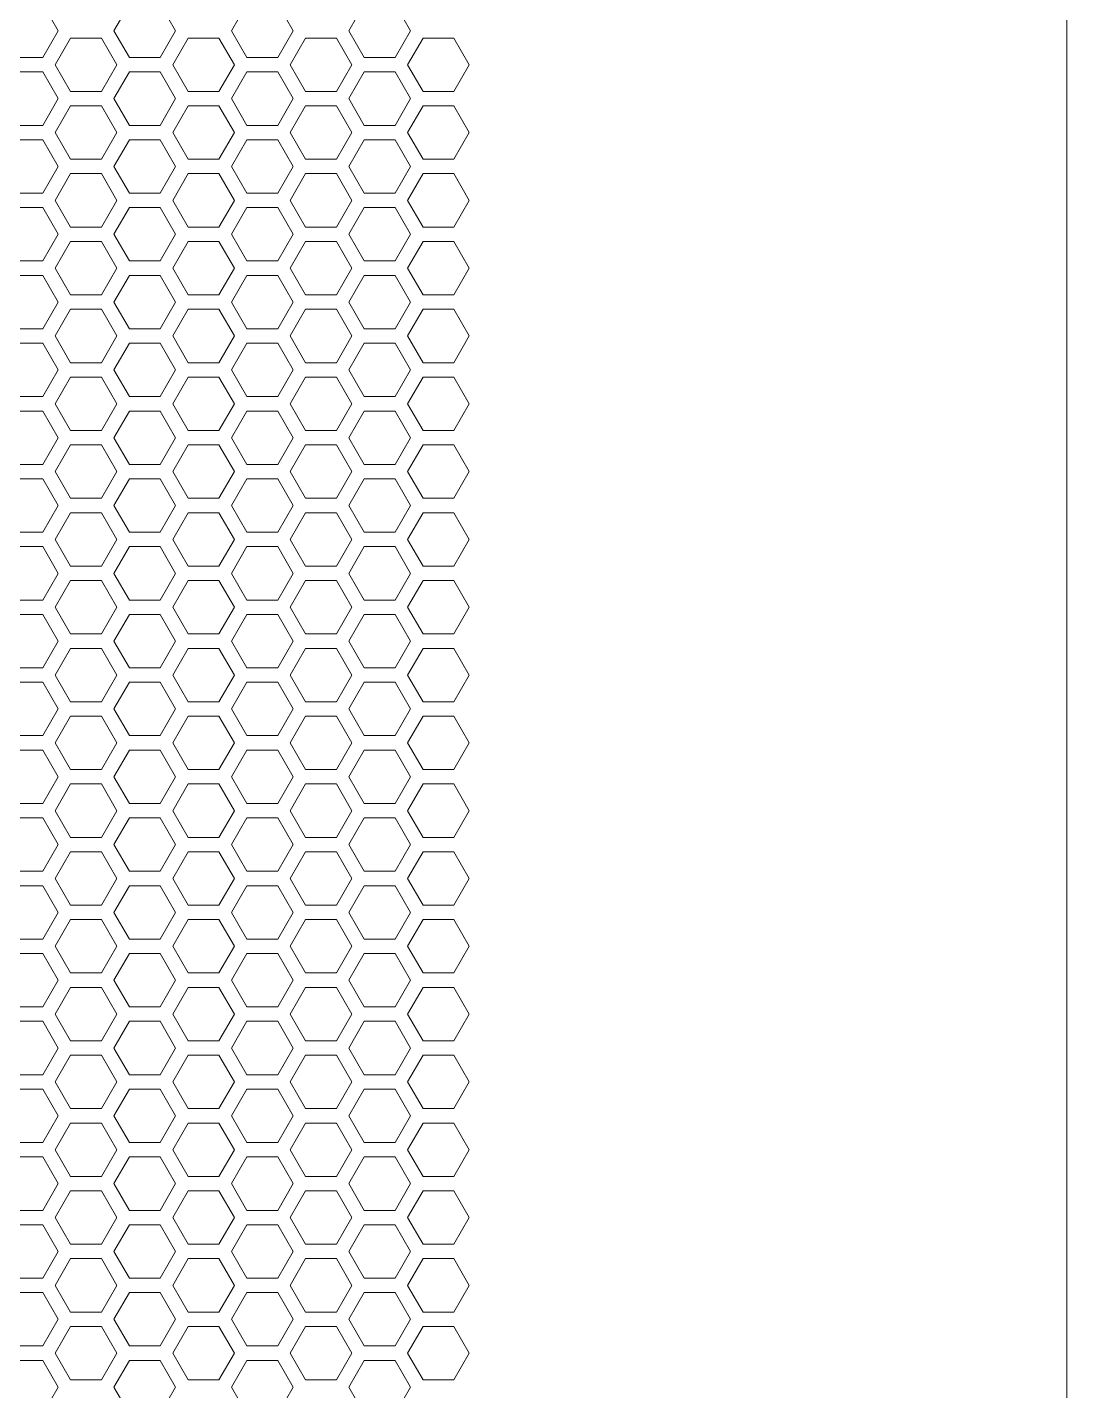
# Model space of a CAD drawing. Header units: millimetres. Extents: x 0 to 140, y -17 to 195.
# Drawn here: x 130.82 to 140, y 124.99 to 137.03 of the extents above; entities that cross this region are included whole.
import ezdxf

# ---------------------------------------------------------------- set-up
doc = ezdxf.new("R2010")
doc.units = ezdxf.units.MM
doc.layers.add('4203-42785_1_0', color=7, linetype='Continuous')
doc.layers.add('Visible (ANSI)', color=7, linetype='Continuous', lineweight=50)

# ---------------------------------------------------------------- blocks, each defined once
blk = doc.blocks.new('a')
at = {"layer": '4203-42785_1_0', "color": 0, "linetype": 'ByBlock', "lineweight": 9}
for p, q in [((1513.7524, 451.4695), (1513.6457, 451.6543)), ((1514.2456, 451.6543), (1514.1389, 451.4695)), ((1514.5657, 451.4695), (1514.459, 451.6543)), ((1515.0588, 451.6543), (1514.9521, 451.4695)), ((1515.379, 451.4695), (1515.2723, 451.6543)), ((1515.8721, 451.6543), (1515.7654, 451.4695)), ((1516.1923, 451.4695), (1516.0855, 451.6543)), ((1513.6457, 451.2846), (1513.7524, 451.4695)), ((1514.1389, 451.4695), (1514.2456, 451.2846)), ((1514.459, 451.2846), (1514.5657, 451.4695)), ((1514.9521, 451.4695), (1515.0588, 451.2846)), ((1515.2723, 451.2846), (1515.379, 451.4695)), ((1515.7654, 451.4695), (1515.8721, 451.2846)), ((1516.0855, 451.2846), (1516.1923, 451.4695)), ((1513.8389, 451.4196), (1513.7322, 451.2347)), ((1513.8389, 451.4196), (1513.7322, 451.2347)), ((1514.0523, 451.4196), (1513.8389, 451.4196)), ((1514.0523, 451.4196), (1513.8389, 451.4196)), ((1514.1591, 451.2347), (1514.0523, 451.4196)), ((1514.1591, 451.2347), (1514.0523, 451.4196)), ((1514.6522, 451.4196), (1514.5455, 451.2347)), ((1514.6522, 451.4196), (1514.5455, 451.2347)), ((1514.8656, 451.4196), (1514.6522, 451.4196)), ((1514.8656, 451.4196), (1514.6522, 451.4196)), ((1514.9724, 451.2347), (1514.8656, 451.4196)), ((1514.9724, 451.2347), (1514.8656, 451.4196)), ((1515.4655, 451.4196), (1515.3587, 451.2347)), ((1515.4655, 451.4196), (1515.3587, 451.2347)), ((1515.6789, 451.4196), (1515.4655, 451.4196)), ((1515.6789, 451.4196), (1515.4655, 451.4196)), ((1515.7856, 451.2347), (1515.6789, 451.4196)), ((1515.7856, 451.2347), (1515.6789, 451.4196)), ((1516.2788, 451.4196), (1516.1721, 451.2347)), ((1516.2788, 451.4196), (1516.1721, 451.2347)), ((1516.4922, 451.4196), (1516.2788, 451.4196)), ((1516.4922, 451.4196), (1516.2788, 451.4196)), ((1516.5989, 451.2347), (1516.4922, 451.4196)), ((1516.5989, 451.2347), (1516.4922, 451.4196)), ((1513.4323, 451.2846), (1513.6457, 451.2846)), ((1514.2456, 451.2846), (1514.459, 451.2846)), ((1515.0588, 451.2846), (1515.2723, 451.2846)), ((1515.8721, 451.2846), (1516.0855, 451.2846)), ((1513.6457, 451.1848), (1513.4323, 451.1848)), ((1513.6457, 451.1848), (1513.4323, 451.1848)), ((1513.7524, 450.9999), (1513.6457, 451.1848)), ((1513.7524, 450.9999), (1513.6457, 451.1848)), ((1513.7322, 451.2347), (1513.8389, 451.0498)), ((1513.7322, 451.2347), (1513.8389, 451.0498)), ((1514.0523, 451.0498), (1514.1591, 451.2347)), ((1514.0523, 451.0498), (1514.1591, 451.2347)), ((1514.2456, 451.1848), (1514.1389, 450.9999)), ((1514.2456, 451.1848), (1514.1389, 450.9999)), ((1514.459, 451.1848), (1514.2456, 451.1848)), ((1514.459, 451.1848), (1514.2456, 451.1848)), ((1514.5657, 450.9999), (1514.459, 451.1848)), ((1514.5657, 450.9999), (1514.459, 451.1848)), ((1514.5455, 451.2347), (1514.6522, 451.0498)), ((1514.5455, 451.2347), (1514.6522, 451.0498)), ((1514.8656, 451.0498), (1514.9724, 451.2347)), ((1514.8656, 451.0498), (1514.9724, 451.2347)), ((1515.0588, 451.1848), (1514.9521, 450.9999)), ((1515.0588, 451.1848), (1514.9521, 450.9999)), ((1515.2723, 451.1848), (1515.0588, 451.1848)), ((1515.2723, 451.1848), (1515.0588, 451.1848)), ((1515.379, 450.9999), (1515.2723, 451.1848)), ((1515.379, 450.9999), (1515.2723, 451.1848)), ((1515.3587, 451.2347), (1515.4655, 451.0498)), ((1515.3587, 451.2347), (1515.4655, 451.0498)), ((1515.6789, 451.0498), (1515.7856, 451.2347)), ((1515.6789, 451.0498), (1515.7856, 451.2347)), ((1515.8721, 451.1848), (1515.7654, 450.9999)), ((1515.8721, 451.1848), (1515.7654, 450.9999)), ((1516.0855, 451.1848), (1515.8721, 451.1848)), ((1516.0855, 451.1848), (1515.8721, 451.1848)), ((1516.1923, 450.9999), (1516.0855, 451.1848)), ((1516.1923, 450.9999), (1516.0855, 451.1848)), ((1516.1721, 451.2347), (1516.2788, 451.0498)), ((1516.1721, 451.2347), (1516.2788, 451.0498)), ((1516.4922, 451.0498), (1516.5989, 451.2347)), ((1516.4922, 451.0498), (1516.5989, 451.2347)), ((1513.6457, 450.8151), (1513.7524, 450.9999)), ((1513.6457, 450.8151), (1513.7524, 450.9999)), ((1513.8389, 451.0498), (1514.0523, 451.0498)), ((1513.8389, 451.0498), (1514.0523, 451.0498)), ((1514.1389, 450.9999), (1514.2456, 450.8151)), ((1514.1389, 450.9999), (1514.2456, 450.8151)), ((1514.459, 450.8151), (1514.5657, 450.9999)), ((1514.459, 450.8151), (1514.5657, 450.9999)), ((1514.6522, 451.0498), (1514.8656, 451.0498)), ((1514.6522, 451.0498), (1514.8656, 451.0498)), ((1514.9521, 450.9999), (1515.0588, 450.8151)), ((1514.9521, 450.9999), (1515.0588, 450.8151)), ((1515.2723, 450.8151), (1515.379, 450.9999)), ((1515.2723, 450.8151), (1515.379, 450.9999)), ((1515.4655, 451.0498), (1515.6789, 451.0498)), ((1515.4655, 451.0498), (1515.6789, 451.0498)), ((1515.7654, 450.9999), (1515.8721, 450.8151)), ((1515.7654, 450.9999), (1515.8721, 450.8151)), ((1516.0855, 450.8151), (1516.1923, 450.9999)), ((1516.0855, 450.8151), (1516.1923, 450.9999)), ((1516.2788, 451.0498), (1516.4922, 451.0498)), ((1516.2788, 451.0498), (1516.4922, 451.0498)), ((1513.8389, 450.95), (1513.7322, 450.7652)), ((1514.0523, 450.95), (1513.8389, 450.95)), ((1514.1591, 450.7652), (1514.0523, 450.95)), ((1514.6522, 450.95), (1514.5455, 450.7652)), ((1514.8656, 450.95), (1514.6522, 450.95)), ((1514.9724, 450.7652), (1514.8656, 450.95)), ((1515.4655, 450.95), (1515.3587, 450.7652)), ((1515.6789, 450.95), (1515.4655, 450.95)), ((1515.7856, 450.7652), (1515.6789, 450.95)), ((1516.2788, 450.95), (1516.1721, 450.7652)), ((1516.4922, 450.95), (1516.2788, 450.95)), ((1516.5989, 450.7652), (1516.4922, 450.95)), ((1513.4323, 450.8151), (1513.6457, 450.8151)), ((1513.4323, 450.8151), (1513.6457, 450.8151)), ((1514.2456, 450.8151), (1514.459, 450.8151)), ((1514.2456, 450.8151), (1514.459, 450.8151)), ((1515.0588, 450.8151), (1515.2723, 450.8151)), ((1515.0588, 450.8151), (1515.2723, 450.8151)), ((1515.8721, 450.8151), (1516.0855, 450.8151)), ((1515.8721, 450.8151), (1516.0855, 450.8151)), ((1513.6457, 450.7153), (1513.4323, 450.7153)), ((1513.7524, 450.5304), (1513.6457, 450.7153)), ((1513.7322, 450.7652), (1513.8389, 450.5803)), ((1514.0523, 450.5803), (1514.1591, 450.7652)), ((1514.2456, 450.7153), (1514.1389, 450.5304)), ((1514.459, 450.7153), (1514.2456, 450.7153)), ((1514.5657, 450.5304), (1514.459, 450.7153)), ((1514.5455, 450.7652), (1514.6522, 450.5803)), ((1514.8656, 450.5803), (1514.9724, 450.7652)), ((1515.0588, 450.7153), (1514.9521, 450.5304)), ((1515.2723, 450.7153), (1515.0588, 450.7153)), ((1515.379, 450.5304), (1515.2723, 450.7153)), ((1515.3587, 450.7652), (1515.4655, 450.5803)), ((1515.6789, 450.5803), (1515.7856, 450.7652)), ((1515.8721, 450.7153), (1515.7654, 450.5304)), ((1516.0855, 450.7153), (1515.8721, 450.7153)), ((1516.1923, 450.5304), (1516.0855, 450.7153)), ((1516.1721, 450.7652), (1516.2788, 450.5803)), ((1516.4922, 450.5803), (1516.5989, 450.7652)), ((1513.6457, 450.3455), (1513.7524, 450.5304)), ((1513.8389, 450.5803), (1514.0523, 450.5803)), ((1514.1389, 450.5304), (1514.2456, 450.3455)), ((1514.459, 450.3455), (1514.5657, 450.5304)), ((1514.6522, 450.5803), (1514.8656, 450.5803)), ((1514.9521, 450.5304), (1515.0588, 450.3455)), ((1515.2723, 450.3455), (1515.379, 450.5304)), ((1515.4655, 450.5803), (1515.6789, 450.5803)), ((1515.7654, 450.5304), (1515.8721, 450.3455)), ((1516.0855, 450.3455), (1516.1923, 450.5304)), ((1516.2788, 450.5803), (1516.4922, 450.5803)), ((1513.8389, 450.4805), (1513.7322, 450.2956)), ((1514.0523, 450.4805), (1513.8389, 450.4805)), ((1514.1591, 450.2956), (1514.0523, 450.4805)), ((1514.6522, 450.4805), (1514.5455, 450.2956)), ((1514.8656, 450.4805), (1514.6522, 450.4805)), ((1514.9724, 450.2956), (1514.8656, 450.4805)), ((1515.4655, 450.4805), (1515.3587, 450.2956)), ((1515.6789, 450.4805), (1515.4655, 450.4805)), ((1515.7856, 450.2956), (1515.6789, 450.4805)), ((1516.2788, 450.4805), (1516.1721, 450.2956)), ((1516.4922, 450.4805), (1516.2788, 450.4805)), ((1516.5989, 450.2956), (1516.4922, 450.4805)), ((1513.4323, 450.3455), (1513.6457, 450.3455)), ((1514.2456, 450.3455), (1514.459, 450.3455)), ((1515.0588, 450.3455), (1515.2723, 450.3455)), ((1515.8721, 450.3455), (1516.0855, 450.3455)), ((1513.6457, 450.2457), (1513.4323, 450.2457)), ((1513.7524, 450.0608), (1513.6457, 450.2457)), ((1513.7322, 450.2956), (1513.8389, 450.1108)), ((1514.0523, 450.1108), (1514.1591, 450.2956)), ((1514.2456, 450.2457), (1514.1389, 450.0608)), ((1514.459, 450.2457), (1514.2456, 450.2457)), ((1514.5657, 450.0608), (1514.459, 450.2457)), ((1514.5455, 450.2956), (1514.6522, 450.1108)), ((1514.8656, 450.1108), (1514.9724, 450.2956)), ((1515.0588, 450.2457), (1514.9521, 450.0608)), ((1515.2723, 450.2457), (1515.0588, 450.2457)), ((1515.379, 450.0608), (1515.2723, 450.2457)), ((1515.3587, 450.2956), (1515.4655, 450.1108)), ((1515.6789, 450.1108), (1515.7856, 450.2956)), ((1515.8721, 450.2457), (1515.7654, 450.0608)), ((1516.0855, 450.2457), (1515.8721, 450.2457)), ((1516.1923, 450.0608), (1516.0855, 450.2457)), ((1516.1721, 450.2956), (1516.2788, 450.1108)), ((1516.4922, 450.1108), (1516.5989, 450.2956)), ((1513.6457, 449.876), (1513.7524, 450.0608)), ((1513.8389, 450.1108), (1514.0523, 450.1108)), ((1514.1389, 450.0608), (1514.2456, 449.876)), ((1514.459, 449.876), (1514.5657, 450.0608)), ((1514.6522, 450.1108), (1514.8656, 450.1108)), ((1514.9521, 450.0608), (1515.0588, 449.876)), ((1515.2723, 449.876), (1515.379, 450.0608)), ((1515.4655, 450.1108), (1515.6789, 450.1108)), ((1515.7654, 450.0608), (1515.8721, 449.876)), ((1516.0855, 449.876), (1516.1923, 450.0608)), ((1516.2788, 450.1108), (1516.4922, 450.1108)), ((1513.8389, 450.0109), (1513.7322, 449.8261)), ((1514.0523, 450.0109), (1513.8389, 450.0109)), ((1514.1591, 449.8261), (1514.0523, 450.0109)), ((1514.6522, 450.0109), (1514.5455, 449.8261)), ((1514.8656, 450.0109), (1514.6522, 450.0109)), ((1514.9724, 449.8261), (1514.8656, 450.0109)), ((1515.4655, 450.0109), (1515.3587, 449.8261)), ((1515.6789, 450.0109), (1515.4655, 450.0109)), ((1515.7856, 449.8261), (1515.6789, 450.0109)), ((1516.2788, 450.0109), (1516.1721, 449.8261)), ((1516.4922, 450.0109), (1516.2788, 450.0109)), ((1516.5989, 449.8261), (1516.4922, 450.0109)), ((1513.4323, 449.876), (1513.6457, 449.876)), ((1514.2456, 449.876), (1514.459, 449.876)), ((1515.0588, 449.876), (1515.2723, 449.876)), ((1515.8721, 449.876), (1516.0855, 449.876)), ((1513.6457, 449.7762), (1513.4323, 449.7762)), ((1513.7524, 449.5913), (1513.6457, 449.7762)), ((1513.7322, 449.8261), (1513.8389, 449.6412)), ((1514.0523, 449.6412), (1514.1591, 449.8261)), ((1514.2456, 449.7762), (1514.1389, 449.5913)), ((1514.459, 449.7762), (1514.2456, 449.7762)), ((1514.5657, 449.5913), (1514.459, 449.7762)), ((1514.5455, 449.8261), (1514.6522, 449.6412)), ((1514.8656, 449.6412), (1514.9724, 449.8261)), ((1515.0588, 449.7762), (1514.9521, 449.5913)), ((1515.2723, 449.7762), (1515.0588, 449.7762)), ((1515.379, 449.5913), (1515.2723, 449.7762)), ((1515.3587, 449.8261), (1515.4655, 449.6412)), ((1515.6789, 449.6412), (1515.7856, 449.8261)), ((1515.8721, 449.7762), (1515.7654, 449.5913)), ((1516.0855, 449.7762), (1515.8721, 449.7762)), ((1516.1923, 449.5913), (1516.0855, 449.7762)), ((1516.1721, 449.8261), (1516.2788, 449.6412)), ((1516.4922, 449.6412), (1516.5989, 449.8261)), ((1513.6457, 449.4064), (1513.7524, 449.5913)), ((1513.8389, 449.6412), (1514.0523, 449.6412)), ((1514.1389, 449.5913), (1514.2456, 449.4064)), ((1514.459, 449.4064), (1514.5657, 449.5913)), ((1514.6522, 449.6412), (1514.8656, 449.6412)), ((1514.9521, 449.5913), (1515.0588, 449.4064)), ((1515.2723, 449.4064), (1515.379, 449.5913)), ((1515.4655, 449.6412), (1515.6789, 449.6412)), ((1515.7654, 449.5913), (1515.8721, 449.4064)), ((1516.0855, 449.4064), (1516.1923, 449.5913)), ((1516.2788, 449.6412), (1516.4922, 449.6412)), ((1513.8389, 449.5414), (1513.7322, 449.3565)), ((1514.0523, 449.5414), (1513.8389, 449.5414)), ((1514.1591, 449.3565), (1514.0523, 449.5414)), ((1514.6522, 449.5414), (1514.5455, 449.3565)), ((1514.8656, 449.5414), (1514.6522, 449.5414)), ((1514.9724, 449.3565), (1514.8656, 449.5414)), ((1515.4655, 449.5414), (1515.3587, 449.3565)), ((1515.6789, 449.5414), (1515.4655, 449.5414)), ((1515.7856, 449.3565), (1515.6789, 449.5414)), ((1516.2788, 449.5414), (1516.1721, 449.3565)), ((1516.4922, 449.5414), (1516.2788, 449.5414)), ((1516.5989, 449.3565), (1516.4922, 449.5414)), ((1513.4323, 449.4064), (1513.6457, 449.4064)), ((1514.2456, 449.4064), (1514.459, 449.4064)), ((1515.0588, 449.4064), (1515.2723, 449.4064)), ((1515.8721, 449.4064), (1516.0855, 449.4064)), ((1513.6457, 449.3066), (1513.4323, 449.3066)), ((1513.7524, 449.1218), (1513.6457, 449.3066)), ((1513.7322, 449.3565), (1513.8389, 449.1717)), ((1514.0523, 449.1717), (1514.1591, 449.3565)), ((1514.2456, 449.3066), (1514.1389, 449.1218)), ((1514.459, 449.3066), (1514.2456, 449.3066)), ((1514.5657, 449.1218), (1514.459, 449.3066)), ((1514.5455, 449.3565), (1514.6522, 449.1717)), ((1514.8656, 449.1717), (1514.9724, 449.3565)), ((1515.0588, 449.3066), (1514.9521, 449.1218)), ((1515.2723, 449.3066), (1515.0588, 449.3066)), ((1515.379, 449.1218), (1515.2723, 449.3066)), ((1515.3587, 449.3565), (1515.4655, 449.1717)), ((1515.6789, 449.1717), (1515.7856, 449.3565)), ((1515.8721, 449.3066), (1515.7654, 449.1218)), ((1516.0855, 449.3066), (1515.8721, 449.3066)), ((1516.1923, 449.1218), (1516.0855, 449.3066)), ((1516.1721, 449.3565), (1516.2788, 449.1717)), ((1516.4922, 449.1717), (1516.5989, 449.3565)), ((1513.6457, 448.9369), (1513.7524, 449.1218)), ((1513.8389, 449.1717), (1514.0523, 449.1717)), ((1514.1389, 449.1218), (1514.2456, 448.9369)), ((1514.459, 448.9369), (1514.5657, 449.1218)), ((1514.6522, 449.1717), (1514.8656, 449.1717)), ((1514.9521, 449.1218), (1515.0588, 448.9369)), ((1515.2723, 448.9369), (1515.379, 449.1218)), ((1515.4655, 449.1717), (1515.6789, 449.1717)), ((1515.7654, 449.1218), (1515.8721, 448.9369)), ((1516.0855, 448.9369), (1516.1923, 449.1218)), ((1516.2788, 449.1717), (1516.4922, 449.1717)), ((1513.8389, 449.0718), (1513.7322, 448.887)), ((1514.0523, 449.0718), (1513.8389, 449.0718)), ((1514.1591, 448.887), (1514.0523, 449.0718)), ((1514.6522, 449.0718), (1514.5455, 448.887)), ((1514.8656, 449.0718), (1514.6522, 449.0718)), ((1514.9724, 448.887), (1514.8656, 449.0718)), ((1515.4655, 449.0718), (1515.3587, 448.887)), ((1515.6789, 449.0718), (1515.4655, 449.0718)), ((1515.7856, 448.887), (1515.6789, 449.0718)), ((1516.2788, 449.0718), (1516.1721, 448.887)), ((1516.4922, 449.0718), (1516.2788, 449.0718)), ((1516.5989, 448.887), (1516.4922, 449.0718)), ((1513.4323, 448.9369), (1513.6457, 448.9369)), ((1514.2456, 448.9369), (1514.459, 448.9369)), ((1515.0588, 448.9369), (1515.2723, 448.9369)), ((1515.8721, 448.9369), (1516.0855, 448.9369)), ((1513.6457, 448.8371), (1513.4323, 448.8371)), ((1513.7524, 448.6522), (1513.6457, 448.8371)), ((1513.7322, 448.887), (1513.8389, 448.7021)), ((1514.0523, 448.7021), (1514.1591, 448.887)), ((1514.2456, 448.8371), (1514.1389, 448.6522)), ((1514.459, 448.8371), (1514.2456, 448.8371)), ((1514.5657, 448.6522), (1514.459, 448.8371)), ((1514.5455, 448.887), (1514.6522, 448.7021)), ((1514.8656, 448.7021), (1514.9724, 448.887)), ((1515.0588, 448.8371), (1514.9521, 448.6522)), ((1515.2723, 448.8371), (1515.0588, 448.8371)), ((1515.379, 448.6522), (1515.2723, 448.8371)), ((1515.3587, 448.887), (1515.4655, 448.7021)), ((1515.6789, 448.7021), (1515.7856, 448.887)), ((1515.8721, 448.8371), (1515.7654, 448.6522)), ((1516.0855, 448.8371), (1515.8721, 448.8371)), ((1516.1923, 448.6522), (1516.0855, 448.8371)), ((1516.1721, 448.887), (1516.2788, 448.7021)), ((1516.4922, 448.7021), (1516.5989, 448.887)), ((1513.6457, 448.4673), (1513.7524, 448.6522)), ((1513.8389, 448.7021), (1514.0523, 448.7021)), ((1514.1389, 448.6522), (1514.2456, 448.4673)), ((1514.459, 448.4673), (1514.5657, 448.6522)), ((1514.6522, 448.7021), (1514.8656, 448.7021)), ((1514.9521, 448.6522), (1515.0588, 448.4673)), ((1515.2723, 448.4673), (1515.379, 448.6522)), ((1515.4655, 448.7021), (1515.6789, 448.7021)), ((1515.7654, 448.6522), (1515.8721, 448.4673)), ((1516.0855, 448.4673), (1516.1923, 448.6522)), ((1516.2788, 448.7021), (1516.4922, 448.7021)), ((1513.8389, 448.6023), (1513.7322, 448.4174)), ((1514.0523, 448.6023), (1513.8389, 448.6023)), ((1514.1591, 448.4174), (1514.0523, 448.6023)), ((1514.6522, 448.6023), (1514.5455, 448.4174)), ((1514.8656, 448.6023), (1514.6522, 448.6023)), ((1514.9724, 448.4174), (1514.8656, 448.6023)), ((1515.4655, 448.6023), (1515.3587, 448.4174)), ((1515.6789, 448.6023), (1515.4655, 448.6023)), ((1515.7856, 448.4174), (1515.6789, 448.6023)), ((1516.2788, 448.6023), (1516.1721, 448.4174)), ((1516.4922, 448.6023), (1516.2788, 448.6023)), ((1516.5989, 448.4174), (1516.4922, 448.6023)), ((1513.4323, 448.4673), (1513.6457, 448.4673)), ((1514.2456, 448.4673), (1514.459, 448.4673)), ((1515.0588, 448.4673), (1515.2723, 448.4673)), ((1515.8721, 448.4673), (1516.0855, 448.4673)), ((1513.6457, 448.3675), (1513.4323, 448.3675)), ((1513.7524, 448.1827), (1513.6457, 448.3675)), ((1513.7322, 448.4174), (1513.8389, 448.2326)), ((1514.0523, 448.2326), (1514.1591, 448.4174)), ((1514.2456, 448.3675), (1514.1389, 448.1827)), ((1514.459, 448.3675), (1514.2456, 448.3675)), ((1514.5657, 448.1827), (1514.459, 448.3675)), ((1514.5455, 448.4174), (1514.6522, 448.2326)), ((1514.8656, 448.2326), (1514.9724, 448.4174)), ((1515.0588, 448.3675), (1514.9521, 448.1827)), ((1515.2723, 448.3675), (1515.0588, 448.3675)), ((1515.379, 448.1827), (1515.2723, 448.3675)), ((1515.3587, 448.4174), (1515.4655, 448.2326)), ((1515.6789, 448.2326), (1515.7856, 448.4174)), ((1515.8721, 448.3675), (1515.7654, 448.1827)), ((1516.0855, 448.3675), (1515.8721, 448.3675)), ((1516.1923, 448.1827), (1516.0855, 448.3675)), ((1516.1721, 448.4174), (1516.2788, 448.2326)), ((1516.4922, 448.2326), (1516.5989, 448.4174)), ((1513.6457, 447.9978), (1513.7524, 448.1827)), ((1513.8389, 448.2326), (1514.0523, 448.2326)), ((1514.1389, 448.1827), (1514.2456, 447.9978)), ((1514.459, 447.9978), (1514.5657, 448.1827)), ((1514.6522, 448.2326), (1514.8656, 448.2326)), ((1514.9521, 448.1827), (1515.0588, 447.9978)), ((1515.2723, 447.9978), (1515.379, 448.1827)), ((1515.4655, 448.2326), (1515.6789, 448.2326)), ((1515.7654, 448.1827), (1515.8721, 447.9978)), ((1516.0855, 447.9978), (1516.1923, 448.1827)), ((1516.2788, 448.2326), (1516.4922, 448.2326)), ((1513.8389, 448.1328), (1513.7322, 447.9479)), ((1514.0523, 448.1328), (1513.8389, 448.1328)), ((1514.1591, 447.9479), (1514.0523, 448.1328)), ((1514.6522, 448.1328), (1514.5455, 447.9479)), ((1514.8656, 448.1328), (1514.6522, 448.1328)), ((1514.9724, 447.9479), (1514.8656, 448.1328)), ((1515.4655, 448.1328), (1515.3587, 447.9479)), ((1515.6789, 448.1328), (1515.4655, 448.1328)), ((1515.7856, 447.9479), (1515.6789, 448.1328)), ((1516.2788, 448.1328), (1516.1721, 447.9479)), ((1516.4922, 448.1328), (1516.2788, 448.1328)), ((1516.5989, 447.9479), (1516.4922, 448.1328)), ((1513.4323, 447.9978), (1513.6457, 447.9978)), ((1514.2456, 447.9978), (1514.459, 447.9978)), ((1515.0588, 447.9978), (1515.2723, 447.9978)), ((1515.8721, 447.9978), (1516.0855, 447.9978)), ((1513.6457, 447.898), (1513.4323, 447.898)), ((1513.7524, 447.7131), (1513.6457, 447.898)), ((1513.7322, 447.9479), (1513.8389, 447.763)), ((1514.0523, 447.763), (1514.1591, 447.9479)), ((1514.2456, 447.898), (1514.1389, 447.7131)), ((1514.459, 447.898), (1514.2456, 447.898)), ((1514.5657, 447.7131), (1514.459, 447.898)), ((1514.5455, 447.9479), (1514.6522, 447.763)), ((1514.8656, 447.763), (1514.9724, 447.9479)), ((1515.0588, 447.898), (1514.9521, 447.7131)), ((1515.2723, 447.898), (1515.0588, 447.898)), ((1515.379, 447.7131), (1515.2723, 447.898)), ((1515.3587, 447.9479), (1515.4655, 447.763)), ((1515.6789, 447.763), (1515.7856, 447.9479)), ((1515.8721, 447.898), (1515.7654, 447.7131)), ((1516.0855, 447.898), (1515.8721, 447.898)), ((1516.1923, 447.7131), (1516.0855, 447.898)), ((1516.1721, 447.9479), (1516.2788, 447.763)), ((1516.4922, 447.763), (1516.5989, 447.9479)), ((1513.6457, 447.5283), (1513.7524, 447.7131)), ((1513.8389, 447.763), (1514.0523, 447.763)), ((1514.1389, 447.7131), (1514.2456, 447.5283)), ((1514.459, 447.5283), (1514.5657, 447.7131)), ((1514.6522, 447.763), (1514.8656, 447.763)), ((1514.9521, 447.7131), (1515.0588, 447.5283)), ((1515.2723, 447.5283), (1515.379, 447.7131)), ((1515.4655, 447.763), (1515.6789, 447.763)), ((1515.7654, 447.7131), (1515.8721, 447.5283)), ((1516.0855, 447.5283), (1516.1923, 447.7131)), ((1516.2788, 447.763), (1516.4922, 447.763)), ((1513.8389, 447.6632), (1513.7322, 447.4784)), ((1514.0523, 447.6632), (1513.8389, 447.6632)), ((1514.1591, 447.4784), (1514.0523, 447.6632)), ((1514.6522, 447.6632), (1514.5455, 447.4784)), ((1514.8656, 447.6632), (1514.6522, 447.6632)), ((1514.9724, 447.4784), (1514.8656, 447.6632)), ((1515.4655, 447.6632), (1515.3587, 447.4784)), ((1515.6789, 447.6632), (1515.4655, 447.6632)), ((1515.7856, 447.4784), (1515.6789, 447.6632)), ((1516.2788, 447.6632), (1516.1721, 447.4784)), ((1516.4922, 447.6632), (1516.2788, 447.6632)), ((1516.5989, 447.4784), (1516.4922, 447.6632)), ((1513.4323, 447.5283), (1513.6457, 447.5283)), ((1514.2456, 447.5283), (1514.459, 447.5283)), ((1515.0588, 447.5283), (1515.2723, 447.5283)), ((1515.8721, 447.5283), (1516.0855, 447.5283)), ((1513.6457, 447.4284), (1513.4323, 447.4284)), ((1513.7524, 447.2436), (1513.6457, 447.4284)), ((1513.7322, 447.4784), (1513.8389, 447.2935)), ((1514.0523, 447.2935), (1514.1591, 447.4784)), ((1514.2456, 447.4284), (1514.1389, 447.2436)), ((1514.459, 447.4284), (1514.2456, 447.4284)), ((1514.5657, 447.2436), (1514.459, 447.4284)), ((1514.5455, 447.4784), (1514.6522, 447.2935)), ((1514.8656, 447.2935), (1514.9724, 447.4784)), ((1515.0588, 447.4284), (1514.9521, 447.2436)), ((1515.2723, 447.4284), (1515.0588, 447.4284)), ((1515.379, 447.2436), (1515.2723, 447.4284)), ((1515.3587, 447.4784), (1515.4655, 447.2935)), ((1515.6789, 447.2935), (1515.7856, 447.4784)), ((1515.8721, 447.4284), (1515.7654, 447.2436)), ((1516.0855, 447.4284), (1515.8721, 447.4284)), ((1516.1923, 447.2436), (1516.0855, 447.4284)), ((1516.1721, 447.4784), (1516.2788, 447.2935)), ((1516.4922, 447.2935), (1516.5989, 447.4784)), ((1513.6457, 447.0587), (1513.7524, 447.2436)), ((1513.8389, 447.2935), (1514.0523, 447.2935)), ((1514.1389, 447.2436), (1514.2456, 447.0587)), ((1514.459, 447.0587), (1514.5657, 447.2436)), ((1514.6522, 447.2935), (1514.8656, 447.2935)), ((1514.9521, 447.2436), (1515.0588, 447.0587)), ((1515.2723, 447.0587), (1515.379, 447.2436)), ((1515.4655, 447.2935), (1515.6789, 447.2935)), ((1515.7654, 447.2436), (1515.8721, 447.0587)), ((1516.0855, 447.0587), (1516.1923, 447.2436)), ((1516.2788, 447.2935), (1516.4922, 447.2935)), ((1513.8389, 447.1937), (1513.7322, 447.0088)), ((1514.0523, 447.1937), (1513.8389, 447.1937)), ((1514.1591, 447.0088), (1514.0523, 447.1937)), ((1514.6522, 447.1937), (1514.5455, 447.0088)), ((1514.8656, 447.1937), (1514.6522, 447.1937)), ((1514.9724, 447.0088), (1514.8656, 447.1937)), ((1515.4655, 447.1937), (1515.3587, 447.0088)), ((1515.6789, 447.1937), (1515.4655, 447.1937)), ((1515.7856, 447.0088), (1515.6789, 447.1937)), ((1516.2788, 447.1937), (1516.1721, 447.0088)), ((1516.4922, 447.1937), (1516.2788, 447.1937)), ((1516.5989, 447.0088), (1516.4922, 447.1937)), ((1513.4323, 447.0587), (1513.6457, 447.0587)), ((1514.2456, 447.0587), (1514.459, 447.0587)), ((1515.0588, 447.0587), (1515.2723, 447.0587)), ((1515.8721, 447.0587), (1516.0855, 447.0587)), ((1513.6457, 446.9589), (1513.4323, 446.9589)), ((1513.7524, 446.774), (1513.6457, 446.9589)), ((1513.7322, 447.0088), (1513.8389, 446.8239)), ((1514.0523, 446.8239), (1514.1591, 447.0088)), ((1514.2456, 446.9589), (1514.1389, 446.774)), ((1514.459, 446.9589), (1514.2456, 446.9589)), ((1514.5657, 446.774), (1514.459, 446.9589)), ((1514.5455, 447.0088), (1514.6522, 446.8239)), ((1514.8656, 446.8239), (1514.9724, 447.0088)), ((1515.0588, 446.9589), (1514.9521, 446.774)), ((1515.2723, 446.9589), (1515.0588, 446.9589)), ((1515.379, 446.774), (1515.2723, 446.9589)), ((1515.3587, 447.0088), (1515.4655, 446.8239)), ((1515.6789, 446.8239), (1515.7856, 447.0088)), ((1515.8721, 446.9589), (1515.7654, 446.774)), ((1516.0855, 446.9589), (1515.8721, 446.9589)), ((1516.1923, 446.774), (1516.0855, 446.9589)), ((1516.1721, 447.0088), (1516.2788, 446.8239)), ((1516.4922, 446.8239), (1516.5989, 447.0088)), ((1513.6457, 446.5892), (1513.7524, 446.774)), ((1513.8389, 446.8239), (1514.0523, 446.8239)), ((1514.1389, 446.774), (1514.2456, 446.5892)), ((1514.459, 446.5892), (1514.5657, 446.774)), ((1514.6522, 446.8239), (1514.8656, 446.8239)), ((1514.9521, 446.774), (1515.0588, 446.5892)), ((1515.2723, 446.5892), (1515.379, 446.774)), ((1515.4655, 446.8239), (1515.6789, 446.8239)), ((1515.7654, 446.774), (1515.8721, 446.5892)), ((1516.0855, 446.5892), (1516.1923, 446.774)), ((1516.2788, 446.8239), (1516.4922, 446.8239)), ((1513.8389, 446.7241), (1513.7322, 446.5393)), ((1514.0523, 446.7241), (1513.8389, 446.7241)), ((1514.1591, 446.5393), (1514.0523, 446.7241)), ((1514.6522, 446.7241), (1514.5455, 446.5393)), ((1514.8656, 446.7241), (1514.6522, 446.7241)), ((1514.9724, 446.5393), (1514.8656, 446.7241)), ((1515.4655, 446.7241), (1515.3587, 446.5393)), ((1515.6789, 446.7241), (1515.4655, 446.7241)), ((1515.7856, 446.5393), (1515.6789, 446.7241)), ((1516.2788, 446.7241), (1516.1721, 446.5393)), ((1516.4922, 446.7241), (1516.2788, 446.7241)), ((1516.5989, 446.5393), (1516.4922, 446.7241)), ((1513.4323, 446.5892), (1513.6457, 446.5892)), ((1514.2456, 446.5892), (1514.459, 446.5892)), ((1515.0588, 446.5892), (1515.2723, 446.5892)), ((1515.8721, 446.5892), (1516.0855, 446.5892)), ((1513.6457, 446.4894), (1513.4323, 446.4894)), ((1513.7524, 446.3045), (1513.6457, 446.4894)), ((1513.7322, 446.5393), (1513.8389, 446.3544)), ((1514.0523, 446.3544), (1514.1591, 446.5393)), ((1514.2456, 446.4894), (1514.1389, 446.3045)), ((1514.459, 446.4894), (1514.2456, 446.4894)), ((1514.5657, 446.3045), (1514.459, 446.4894)), ((1514.5455, 446.5393), (1514.6522, 446.3544)), ((1514.8656, 446.3544), (1514.9724, 446.5393)), ((1515.0588, 446.4894), (1514.9521, 446.3045)), ((1515.2723, 446.4894), (1515.0588, 446.4894)), ((1515.379, 446.3045), (1515.2723, 446.4894)), ((1515.3587, 446.5393), (1515.4655, 446.3544)), ((1515.6789, 446.3544), (1515.7856, 446.5393)), ((1515.8721, 446.4894), (1515.7654, 446.3045)), ((1516.0855, 446.4894), (1515.8721, 446.4894)), ((1516.1923, 446.3045), (1516.0855, 446.4894)), ((1516.1721, 446.5393), (1516.2788, 446.3544)), ((1516.4922, 446.3544), (1516.5989, 446.5393)), ((1513.6457, 446.1196), (1513.7524, 446.3045)), ((1513.8389, 446.3544), (1514.0523, 446.3544)), ((1514.1389, 446.3045), (1514.2456, 446.1196)), ((1514.459, 446.1196), (1514.5657, 446.3045)), ((1514.6522, 446.3544), (1514.8656, 446.3544)), ((1514.9521, 446.3045), (1515.0588, 446.1196)), ((1515.2723, 446.1196), (1515.379, 446.3045)), ((1515.4655, 446.3544), (1515.6789, 446.3544)), ((1515.7654, 446.3045), (1515.8721, 446.1196)), ((1516.0855, 446.1196), (1516.1923, 446.3045)), ((1516.2788, 446.3544), (1516.4922, 446.3544)), ((1513.8389, 446.2546), (1513.7322, 446.0697)), ((1514.0523, 446.2546), (1513.8389, 446.2546)), ((1514.1591, 446.0697), (1514.0523, 446.2546)), ((1514.6522, 446.2546), (1514.5455, 446.0697)), ((1514.8656, 446.2546), (1514.6522, 446.2546)), ((1514.9724, 446.0697), (1514.8656, 446.2546)), ((1515.4655, 446.2546), (1515.3587, 446.0697)), ((1515.6789, 446.2546), (1515.4655, 446.2546)), ((1515.7856, 446.0697), (1515.6789, 446.2546)), ((1516.2788, 446.2546), (1516.1721, 446.0697)), ((1516.4922, 446.2546), (1516.2788, 446.2546)), ((1516.5989, 446.0697), (1516.4922, 446.2546)), ((1513.4323, 446.1196), (1513.6457, 446.1196)), ((1514.2456, 446.1196), (1514.459, 446.1196)), ((1515.0588, 446.1196), (1515.2723, 446.1196)), ((1515.8721, 446.1196), (1516.0855, 446.1196)), ((1513.6457, 446.0198), (1513.4323, 446.0198)), ((1513.7524, 445.8349), (1513.6457, 446.0198)), ((1513.7322, 446.0697), (1513.8389, 445.8849)), ((1514.0523, 445.8849), (1514.1591, 446.0697)), ((1514.2456, 446.0198), (1514.1389, 445.8349)), ((1514.459, 446.0198), (1514.2456, 446.0198)), ((1514.5657, 445.8349), (1514.459, 446.0198)), ((1514.5455, 446.0697), (1514.6522, 445.8849)), ((1514.8656, 445.8849), (1514.9724, 446.0697)), ((1515.0588, 446.0198), (1514.9521, 445.8349)), ((1515.2723, 446.0198), (1515.0588, 446.0198)), ((1515.379, 445.8349), (1515.2723, 446.0198)), ((1515.3587, 446.0697), (1515.4655, 445.8849)), ((1515.6789, 445.8849), (1515.7856, 446.0697)), ((1515.8721, 446.0198), (1515.7654, 445.8349)), ((1516.0855, 446.0198), (1515.8721, 446.0198)), ((1516.1923, 445.8349), (1516.0855, 446.0198)), ((1516.1721, 446.0697), (1516.2788, 445.8849)), ((1516.4922, 445.8849), (1516.5989, 446.0697)), ((1513.6457, 445.6501), (1513.7524, 445.8349)), ((1513.8389, 445.8849), (1514.0523, 445.8849)), ((1514.1389, 445.8349), (1514.2456, 445.6501)), ((1514.459, 445.6501), (1514.5657, 445.8349)), ((1514.6522, 445.8849), (1514.8656, 445.8849)), ((1514.9521, 445.8349), (1515.0588, 445.6501)), ((1515.2723, 445.6501), (1515.379, 445.8349)), ((1515.4655, 445.8849), (1515.6789, 445.8849)), ((1515.7654, 445.8349), (1515.8721, 445.6501)), ((1516.0855, 445.6501), (1516.1923, 445.8349)), ((1516.2788, 445.8849), (1516.4922, 445.8849)), ((1513.8389, 445.785), (1513.7322, 445.6002)), ((1514.0523, 445.785), (1513.8389, 445.785)), ((1514.1591, 445.6002), (1514.0523, 445.785)), ((1514.6522, 445.785), (1514.5455, 445.6002)), ((1514.8656, 445.785), (1514.6522, 445.785)), ((1514.9724, 445.6002), (1514.8656, 445.785)), ((1515.4655, 445.785), (1515.3587, 445.6002)), ((1515.6789, 445.785), (1515.4655, 445.785)), ((1515.7856, 445.6002), (1515.6789, 445.785)), ((1516.2788, 445.785), (1516.1721, 445.6002)), ((1516.4922, 445.785), (1516.2788, 445.785)), ((1516.5989, 445.6002), (1516.4922, 445.785)), ((1513.4323, 445.6501), (1513.6457, 445.6501)), ((1514.2456, 445.6501), (1514.459, 445.6501)), ((1515.0588, 445.6501), (1515.2723, 445.6501)), ((1515.8721, 445.6501), (1516.0855, 445.6501)), ((1513.6457, 445.5503), (1513.4323, 445.5503)), ((1513.7524, 445.3654), (1513.6457, 445.5503)), ((1513.7322, 445.6002), (1513.8389, 445.4153)), ((1514.0523, 445.4153), (1514.1591, 445.6002)), ((1514.2456, 445.5503), (1514.1389, 445.3654)), ((1514.459, 445.5503), (1514.2456, 445.5503)), ((1514.5657, 445.3654), (1514.459, 445.5503)), ((1514.5455, 445.6002), (1514.6522, 445.4153)), ((1514.8656, 445.4153), (1514.9724, 445.6002)), ((1515.0588, 445.5503), (1514.9521, 445.3654)), ((1515.2723, 445.5503), (1515.0588, 445.5503)), ((1515.379, 445.3654), (1515.2723, 445.5503)), ((1515.3587, 445.6002), (1515.4655, 445.4153)), ((1515.6789, 445.4153), (1515.7856, 445.6002)), ((1515.8721, 445.5503), (1515.7654, 445.3654)), ((1516.0855, 445.5503), (1515.8721, 445.5503)), ((1516.1923, 445.3654), (1516.0855, 445.5503)), ((1516.1721, 445.6002), (1516.2788, 445.4153)), ((1516.4922, 445.4153), (1516.5989, 445.6002)), ((1513.6457, 445.1805), (1513.7524, 445.3654)), ((1513.8389, 445.4153), (1514.0523, 445.4153)), ((1514.1389, 445.3654), (1514.2456, 445.1805)), ((1514.459, 445.1805), (1514.5657, 445.3654)), ((1514.6522, 445.4153), (1514.8656, 445.4153)), ((1514.9521, 445.3654), (1515.0588, 445.1805)), ((1515.2723, 445.1805), (1515.379, 445.3654)), ((1515.4655, 445.4153), (1515.6789, 445.4153)), ((1515.7654, 445.3654), (1515.8721, 445.1805)), ((1516.0855, 445.1805), (1516.1923, 445.3654)), ((1516.2788, 445.4153), (1516.4922, 445.4153)), ((1513.8389, 445.3155), (1513.7322, 445.1306)), ((1514.0523, 445.3155), (1513.8389, 445.3155)), ((1514.1591, 445.1306), (1514.0523, 445.3155)), ((1514.6522, 445.3155), (1514.5455, 445.1306)), ((1514.8656, 445.3155), (1514.6522, 445.3155)), ((1514.9724, 445.1306), (1514.8656, 445.3155)), ((1515.4655, 445.3155), (1515.3587, 445.1306)), ((1515.6789, 445.3155), (1515.4655, 445.3155)), ((1515.7856, 445.1306), (1515.6789, 445.3155)), ((1516.2788, 445.3155), (1516.1721, 445.1306)), ((1516.4922, 445.3155), (1516.2788, 445.3155)), ((1516.5989, 445.1306), (1516.4922, 445.3155)), ((1513.4323, 445.1805), (1513.6457, 445.1805)), ((1514.2456, 445.1805), (1514.459, 445.1805)), ((1515.0588, 445.1805), (1515.2723, 445.1805)), ((1515.8721, 445.1805), (1516.0855, 445.1805)), ((1513.6457, 445.0807), (1513.4323, 445.0807)), ((1513.7524, 444.8959), (1513.6457, 445.0807)), ((1513.7322, 445.1306), (1513.8389, 444.9458)), ((1514.0523, 444.9458), (1514.1591, 445.1306)), ((1514.2456, 445.0807), (1514.1389, 444.8959)), ((1514.459, 445.0807), (1514.2456, 445.0807)), ((1514.5657, 444.8959), (1514.459, 445.0807)), ((1514.5455, 445.1306), (1514.6522, 444.9458)), ((1514.8656, 444.9458), (1514.9724, 445.1306)), ((1515.0588, 445.0807), (1514.9521, 444.8959)), ((1515.2723, 445.0807), (1515.0588, 445.0807)), ((1515.379, 444.8959), (1515.2723, 445.0807)), ((1515.3587, 445.1306), (1515.4655, 444.9458)), ((1515.6789, 444.9458), (1515.7856, 445.1306)), ((1515.8721, 445.0807), (1515.7654, 444.8959)), ((1516.0855, 445.0807), (1515.8721, 445.0807)), ((1516.1923, 444.8959), (1516.0855, 445.0807)), ((1516.1721, 445.1306), (1516.2788, 444.9458)), ((1516.4922, 444.9458), (1516.5989, 445.1306)), ((1513.8389, 444.9458), (1514.0523, 444.9458)), ((1514.6522, 444.9458), (1514.8656, 444.9458)), ((1515.4655, 444.9458), (1515.6789, 444.9458)), ((1516.2788, 444.9458), (1516.4922, 444.9458)), ((1513.6457, 444.711), (1513.7524, 444.8959)), ((1514.1389, 444.8959), (1514.2456, 444.711)), ((1514.459, 444.711), (1514.5657, 444.8959)), ((1514.9521, 444.8959), (1515.0588, 444.711)), ((1515.2723, 444.711), (1515.379, 444.8959)), ((1515.7654, 444.8959), (1515.8721, 444.711)), ((1516.0855, 444.711), (1516.1923, 444.8959)), ((1513.8389, 444.846), (1513.7322, 444.6611)), ((1514.0523, 444.846), (1513.8389, 444.846)), ((1514.1591, 444.6611), (1514.0523, 444.846)), ((1514.6522, 444.846), (1514.5455, 444.6611)), ((1514.8656, 444.846), (1514.6522, 444.846)), ((1514.9724, 444.6611), (1514.8656, 444.846)), ((1515.4655, 444.846), (1515.3587, 444.6611)), ((1515.6789, 444.846), (1515.4655, 444.846)), ((1515.7856, 444.6611), (1515.6789, 444.846)), ((1516.2788, 444.846), (1516.1721, 444.6611)), ((1516.4922, 444.846), (1516.2788, 444.846)), ((1516.5989, 444.6611), (1516.4922, 444.846)), ((1513.4323, 444.711), (1513.6457, 444.711)), ((1514.2456, 444.711), (1514.459, 444.711)), ((1515.0588, 444.711), (1515.2723, 444.711)), ((1515.8721, 444.711), (1516.0855, 444.711)), ((1513.6457, 444.6112), (1513.4323, 444.6112)), ((1513.7524, 444.4263), (1513.6457, 444.6112)), ((1513.7322, 444.6611), (1513.8389, 444.4762)), ((1514.0523, 444.4762), (1514.1591, 444.6611)), ((1514.2456, 444.6112), (1514.1389, 444.4263)), ((1514.459, 444.6112), (1514.2456, 444.6112)), ((1514.5657, 444.4263), (1514.459, 444.6112)), ((1514.5455, 444.6611), (1514.6522, 444.4762)), ((1514.8656, 444.4762), (1514.9724, 444.6611)), ((1515.0588, 444.6112), (1514.9521, 444.4263)), ((1515.2723, 444.6112), (1515.0588, 444.6112)), ((1515.379, 444.4263), (1515.2723, 444.6112)), ((1515.3587, 444.6611), (1515.4655, 444.4762)), ((1515.6789, 444.4762), (1515.7856, 444.6611)), ((1515.8721, 444.6112), (1515.7654, 444.4263)), ((1516.0855, 444.6112), (1515.8721, 444.6112)), ((1516.1923, 444.4263), (1516.0855, 444.6112)), ((1516.1721, 444.6611), (1516.2788, 444.4762)), ((1516.4922, 444.4762), (1516.5989, 444.6611)), ((1513.8389, 444.4762), (1514.0523, 444.4762)), ((1514.6522, 444.4762), (1514.8656, 444.4762)), ((1515.4655, 444.4762), (1515.6789, 444.4762)), ((1516.2788, 444.4762), (1516.4922, 444.4762)), ((1513.6457, 444.2415), (1513.7524, 444.4263)), ((1514.1389, 444.4263), (1514.2456, 444.2415)), ((1514.459, 444.2415), (1514.5657, 444.4263)), ((1514.9521, 444.4263), (1515.0588, 444.2415)), ((1515.2723, 444.2415), (1515.379, 444.4263)), ((1515.7654, 444.4263), (1515.8721, 444.2415)), ((1516.0855, 444.2415), (1516.1923, 444.4263)), ((1513.8389, 444.3764), (1513.7322, 444.1915)), ((1514.0523, 444.3764), (1513.8389, 444.3764)), ((1514.1591, 444.1915), (1514.0523, 444.3764)), ((1514.6522, 444.3764), (1514.5455, 444.1915)), ((1514.8656, 444.3764), (1514.6522, 444.3764)), ((1514.9724, 444.1915), (1514.8656, 444.3764)), ((1515.4655, 444.3764), (1515.3587, 444.1915)), ((1515.6789, 444.3764), (1515.4655, 444.3764)), ((1515.7856, 444.1915), (1515.6789, 444.3764)), ((1516.2788, 444.3764), (1516.1721, 444.1915)), ((1516.4922, 444.3764), (1516.2788, 444.3764)), ((1516.5989, 444.1915), (1516.4922, 444.3764)), ((1513.4323, 444.2415), (1513.6457, 444.2415)), ((1513.7322, 444.1915), (1513.8389, 444.0067)), ((1514.0523, 444.0067), (1514.1591, 444.1915)), ((1514.2456, 444.2415), (1514.459, 444.2415)), ((1514.5455, 444.1915), (1514.6522, 444.0067)), ((1514.8656, 444.0067), (1514.9724, 444.1915)), ((1515.0588, 444.2415), (1515.2723, 444.2415)), ((1515.3587, 444.1915), (1515.4655, 444.0067)), ((1515.6789, 444.0067), (1515.7856, 444.1915)), ((1515.8721, 444.2415), (1516.0855, 444.2415)), ((1516.1721, 444.1915), (1516.2788, 444.0067)), ((1516.4922, 444.0067), (1516.5989, 444.1915)), ((1513.6457, 444.1416), (1513.4323, 444.1416)), ((1513.7524, 443.9568), (1513.6457, 444.1416)), ((1514.2456, 444.1416), (1514.1389, 443.9568)), ((1514.459, 444.1416), (1514.2456, 444.1416)), ((1514.5657, 443.9568), (1514.459, 444.1416)), ((1515.0588, 444.1416), (1514.9521, 443.9568)), ((1515.2723, 444.1416), (1515.0588, 444.1416)), ((1515.379, 443.9568), (1515.2723, 444.1416)), ((1515.8721, 444.1416), (1515.7654, 443.9568)), ((1516.0855, 444.1416), (1515.8721, 444.1416)), ((1516.1923, 443.9568), (1516.0855, 444.1416)), ((1513.8389, 444.0067), (1514.0523, 444.0067)), ((1514.6522, 444.0067), (1514.8656, 444.0067)), ((1515.4655, 444.0067), (1515.6789, 444.0067)), ((1516.2788, 444.0067), (1516.4922, 444.0067)), ((1513.6457, 443.7719), (1513.7524, 443.9568)), ((1513.8389, 443.9069), (1513.7322, 443.722)), ((1514.0523, 443.9069), (1513.8389, 443.9069)), ((1514.1591, 443.722), (1514.0523, 443.9069)), ((1514.1389, 443.9568), (1514.2456, 443.7719)), ((1514.459, 443.7719), (1514.5657, 443.9568)), ((1514.6522, 443.9069), (1514.5455, 443.722)), ((1514.8656, 443.9069), (1514.6522, 443.9069)), ((1514.9724, 443.722), (1514.8656, 443.9069)), ((1514.9521, 443.9568), (1515.0588, 443.7719)), ((1515.2723, 443.7719), (1515.379, 443.9568)), ((1515.4655, 443.9069), (1515.3587, 443.722)), ((1515.6789, 443.9069), (1515.4655, 443.9069)), ((1515.7856, 443.722), (1515.6789, 443.9069)), ((1515.7654, 443.9568), (1515.8721, 443.7719)), ((1516.0855, 443.7719), (1516.1923, 443.9568)), ((1516.2788, 443.9069), (1516.1721, 443.722)), ((1516.4922, 443.9069), (1516.2788, 443.9069)), ((1516.5989, 443.722), (1516.4922, 443.9069)), ((1513.4323, 443.7719), (1513.6457, 443.7719)), ((1513.7322, 443.722), (1513.8389, 443.5371)), ((1514.0523, 443.5371), (1514.1591, 443.722)), ((1514.2456, 443.7719), (1514.459, 443.7719)), ((1514.5455, 443.722), (1514.6522, 443.5371)), ((1514.8656, 443.5371), (1514.9724, 443.722)), ((1515.0588, 443.7719), (1515.2723, 443.7719)), ((1515.3587, 443.722), (1515.4655, 443.5371)), ((1515.6789, 443.5371), (1515.7856, 443.722)), ((1515.8721, 443.7719), (1516.0855, 443.7719)), ((1516.1721, 443.722), (1516.2788, 443.5371)), ((1516.4922, 443.5371), (1516.5989, 443.722)), ((1513.6457, 443.6721), (1513.4323, 443.6721)), ((1513.7524, 443.4872), (1513.6457, 443.6721)), ((1514.2456, 443.6721), (1514.1389, 443.4872)), ((1514.459, 443.6721), (1514.2456, 443.6721)), ((1514.5657, 443.4872), (1514.459, 443.6721)), ((1515.0588, 443.6721), (1514.9521, 443.4872)), ((1515.2723, 443.6721), (1515.0588, 443.6721)), ((1515.379, 443.4872), (1515.2723, 443.6721)), ((1515.8721, 443.6721), (1515.7654, 443.4872)), ((1516.0855, 443.6721), (1515.8721, 443.6721)), ((1516.1923, 443.4872), (1516.0855, 443.6721)), ((1513.8389, 443.5371), (1514.0523, 443.5371)), ((1514.6522, 443.5371), (1514.8656, 443.5371)), ((1515.4655, 443.5371), (1515.6789, 443.5371)), ((1516.2788, 443.5371), (1516.4922, 443.5371)), ((1513.6457, 443.3024), (1513.7524, 443.4872)), ((1513.8389, 443.4373), (1513.7322, 443.2525)), ((1514.0523, 443.4373), (1513.8389, 443.4373)), ((1514.1591, 443.2525), (1514.0523, 443.4373)), ((1514.1389, 443.4872), (1514.2456, 443.3024)), ((1514.459, 443.3024), (1514.5657, 443.4872)), ((1514.6522, 443.4373), (1514.5455, 443.2525)), ((1514.8656, 443.4373), (1514.6522, 443.4373)), ((1514.9724, 443.2525), (1514.8656, 443.4373)), ((1514.9521, 443.4872), (1515.0588, 443.3024)), ((1515.2723, 443.3024), (1515.379, 443.4872)), ((1515.4655, 443.4373), (1515.3587, 443.2525)), ((1515.6789, 443.4373), (1515.4655, 443.4373)), ((1515.7856, 443.2525), (1515.6789, 443.4373)), ((1515.7654, 443.4872), (1515.8721, 443.3024)), ((1516.0855, 443.3024), (1516.1923, 443.4872)), ((1516.2788, 443.4373), (1516.1721, 443.2525)), ((1516.4922, 443.4373), (1516.2788, 443.4373)), ((1516.5989, 443.2525), (1516.4922, 443.4373)), ((1513.4323, 443.3024), (1513.6457, 443.3024)), ((1513.7322, 443.2525), (1513.8389, 443.0676)), ((1514.0523, 443.0676), (1514.1591, 443.2525)), ((1514.2456, 443.3024), (1514.459, 443.3024)), ((1514.5455, 443.2525), (1514.6522, 443.0676)), ((1514.8656, 443.0676), (1514.9724, 443.2525)), ((1515.0588, 443.3024), (1515.2723, 443.3024)), ((1515.3587, 443.2525), (1515.4655, 443.0676)), ((1515.6789, 443.0676), (1515.7856, 443.2525)), ((1515.8721, 443.3024), (1516.0855, 443.3024)), ((1516.1721, 443.2525), (1516.2788, 443.0676)), ((1516.4922, 443.0676), (1516.5989, 443.2525)), ((1513.6457, 443.2025), (1513.4323, 443.2025)), ((1513.7524, 443.0177), (1513.6457, 443.2025)), ((1514.2456, 443.2025), (1514.1389, 443.0177)), ((1514.459, 443.2025), (1514.2456, 443.2025)), ((1514.5657, 443.0177), (1514.459, 443.2025)), ((1515.0588, 443.2025), (1514.9521, 443.0177)), ((1515.2723, 443.2025), (1515.0588, 443.2025)), ((1515.379, 443.0177), (1515.2723, 443.2025)), ((1515.8721, 443.2025), (1515.7654, 443.0177)), ((1516.0855, 443.2025), (1515.8721, 443.2025)), ((1516.1923, 443.0177), (1516.0855, 443.2025)), ((1513.8389, 443.0676), (1514.0523, 443.0676)), ((1514.6522, 443.0676), (1514.8656, 443.0676)), ((1515.4655, 443.0676), (1515.6789, 443.0676)), ((1516.2788, 443.0676), (1516.4922, 443.0676)), ((1513.6457, 442.8328), (1513.7524, 443.0177)), ((1513.8389, 442.9678), (1513.7322, 442.7829)), ((1514.0523, 442.9678), (1513.8389, 442.9678)), ((1514.1591, 442.7829), (1514.0523, 442.9678)), ((1514.1389, 443.0177), (1514.2456, 442.8328)), ((1514.459, 442.8328), (1514.5657, 443.0177)), ((1514.6522, 442.9678), (1514.5455, 442.7829)), ((1514.8656, 442.9678), (1514.6522, 442.9678)), ((1514.9724, 442.7829), (1514.8656, 442.9678)), ((1514.9521, 443.0177), (1515.0588, 442.8328)), ((1515.2723, 442.8328), (1515.379, 443.0177)), ((1515.4655, 442.9678), (1515.3587, 442.7829)), ((1515.6789, 442.9678), (1515.4655, 442.9678)), ((1515.7856, 442.7829), (1515.6789, 442.9678)), ((1515.7654, 443.0177), (1515.8721, 442.8328)), ((1516.0855, 442.8328), (1516.1923, 443.0177)), ((1516.2788, 442.9678), (1516.1721, 442.7829)), ((1516.4922, 442.9678), (1516.2788, 442.9678)), ((1516.5989, 442.7829), (1516.4922, 442.9678)), ((1513.4323, 442.8328), (1513.6457, 442.8328)), ((1513.7322, 442.7829), (1513.8389, 442.598)), ((1514.0523, 442.598), (1514.1591, 442.7829)), ((1514.2456, 442.8328), (1514.459, 442.8328)), ((1514.5455, 442.7829), (1514.6522, 442.598)), ((1514.8656, 442.598), (1514.9724, 442.7829)), ((1515.0588, 442.8328), (1515.2723, 442.8328)), ((1515.3587, 442.7829), (1515.4655, 442.598)), ((1515.6789, 442.598), (1515.7856, 442.7829)), ((1515.8721, 442.8328), (1516.0855, 442.8328)), ((1516.1721, 442.7829), (1516.2788, 442.598)), ((1516.4922, 442.598), (1516.5989, 442.7829)), ((1513.6457, 442.733), (1513.4323, 442.733)), ((1513.7524, 442.5481), (1513.6457, 442.733)), ((1514.2456, 442.733), (1514.1389, 442.5481)), ((1514.459, 442.733), (1514.2456, 442.733)), ((1514.5657, 442.5481), (1514.459, 442.733)), ((1515.0588, 442.733), (1514.9521, 442.5481)), ((1515.2723, 442.733), (1515.0588, 442.733)), ((1515.379, 442.5481), (1515.2723, 442.733)), ((1515.8721, 442.733), (1515.7654, 442.5481)), ((1516.0855, 442.733), (1515.8721, 442.733)), ((1516.1923, 442.5481), (1516.0855, 442.733)), ((1513.8389, 442.598), (1514.0523, 442.598)), ((1514.6522, 442.598), (1514.8656, 442.598)), ((1515.4655, 442.598), (1515.6789, 442.598)), ((1516.2788, 442.598), (1516.4922, 442.598)), ((1513.6457, 442.3633), (1513.7524, 442.5481)), ((1513.8389, 442.4982), (1513.7322, 442.3134)), ((1514.0523, 442.4982), (1513.8389, 442.4982)), ((1514.1591, 442.3134), (1514.0523, 442.4982)), ((1514.1389, 442.5481), (1514.2456, 442.3633)), ((1514.459, 442.3633), (1514.5657, 442.5481)), ((1514.6522, 442.4982), (1514.5455, 442.3134)), ((1514.8656, 442.4982), (1514.6522, 442.4982)), ((1514.9724, 442.3134), (1514.8656, 442.4982)), ((1514.9521, 442.5481), (1515.0588, 442.3633)), ((1515.2723, 442.3633), (1515.379, 442.5481)), ((1515.4655, 442.4982), (1515.3587, 442.3134)), ((1515.6789, 442.4982), (1515.4655, 442.4982)), ((1515.7856, 442.3134), (1515.6789, 442.4982)), ((1515.7654, 442.5481), (1515.8721, 442.3633)), ((1516.0855, 442.3633), (1516.1923, 442.5481)), ((1516.2788, 442.4982), (1516.1721, 442.3134)), ((1516.4922, 442.4982), (1516.2788, 442.4982)), ((1516.5989, 442.3134), (1516.4922, 442.4982)), ((1513.4323, 442.3633), (1513.6457, 442.3633)), ((1513.7322, 442.3134), (1513.8389, 442.1285)), ((1514.0523, 442.1285), (1514.1591, 442.3134)), ((1514.2456, 442.3633), (1514.459, 442.3633)), ((1514.5455, 442.3134), (1514.6522, 442.1285)), ((1514.8656, 442.1285), (1514.9724, 442.3134)), ((1515.0588, 442.3633), (1515.2723, 442.3633)), ((1515.3587, 442.3134), (1515.4655, 442.1285)), ((1515.6789, 442.1285), (1515.7856, 442.3134)), ((1515.8721, 442.3633), (1516.0855, 442.3633)), ((1516.1721, 442.3134), (1516.2788, 442.1285)), ((1516.4922, 442.1285), (1516.5989, 442.3134)), ((1513.6457, 442.2635), (1513.4323, 442.2635)), ((1513.7524, 442.0786), (1513.6457, 442.2635)), ((1514.2456, 442.2635), (1514.1389, 442.0786)), ((1514.459, 442.2635), (1514.2456, 442.2635)), ((1514.5657, 442.0786), (1514.459, 442.2635)), ((1515.0588, 442.2635), (1514.9521, 442.0786)), ((1515.2723, 442.2635), (1515.0588, 442.2635)), ((1515.379, 442.0786), (1515.2723, 442.2635)), ((1515.8721, 442.2635), (1515.7654, 442.0786)), ((1516.0855, 442.2635), (1515.8721, 442.2635)), ((1516.1923, 442.0786), (1516.0855, 442.2635)), ((1513.8389, 442.1285), (1514.0523, 442.1285)), ((1514.6522, 442.1285), (1514.8656, 442.1285)), ((1515.4655, 442.1285), (1515.6789, 442.1285)), ((1516.2788, 442.1285), (1516.4922, 442.1285)), ((1513.6457, 441.8937), (1513.7524, 442.0786)), ((1514.1389, 442.0786), (1514.2456, 441.8937)), ((1514.459, 441.8937), (1514.5657, 442.0786)), ((1514.9521, 442.0786), (1515.0588, 441.8937)), ((1515.2723, 441.8937), (1515.379, 442.0786)), ((1515.7654, 442.0786), (1515.8721, 441.8937)), ((1516.0855, 441.8937), (1516.1923, 442.0786))]:
    blk.add_line(p, q, dxfattribs=at)

msp = doc.modelspace()

# ---------------------------------------------------------------- linework, layer by layer
at = {"lineweight": 15}
msp.add_line((139.997, 0), (139.997, 194.996), dxfattribs=at)
msp.add_line((139.997, 0), (139.997, 194.996), dxfattribs=at)
msp.add_line((139.997, 0), (139.997, 194.996), dxfattribs=at)
msp.add_line((139.997, 0), (139.997, 194.996), dxfattribs=at)
msp.add_line((139.997, 0), (139.997, 194.996), dxfattribs=at)
at = {"layer": 'Visible (ANSI)', "color": 0, "linetype": 'ByBlock', "lineweight": 15}
msp.add_line((139.997, 193.322), (139.997, 0), dxfattribs=at)
msp.add_line((139.997, 193.322), (139.997, 0), dxfattribs=at)
msp.add_line((139.997, 193.322), (139.997, 0), dxfattribs=at)
msp.add_line((139.997, 193.322), (139.997, 0), dxfattribs=at)

# ---------------------------------------------------------------- block references
at = {"lineweight": 15, "xscale": 1.275468447124703, "yscale": 1.275468447124703, "zscale": 1.275468447124703}
msp.add_blockref('a', (-1799.653, -438.836), dxfattribs=at)

doc.saveas('drawing.dxf')
